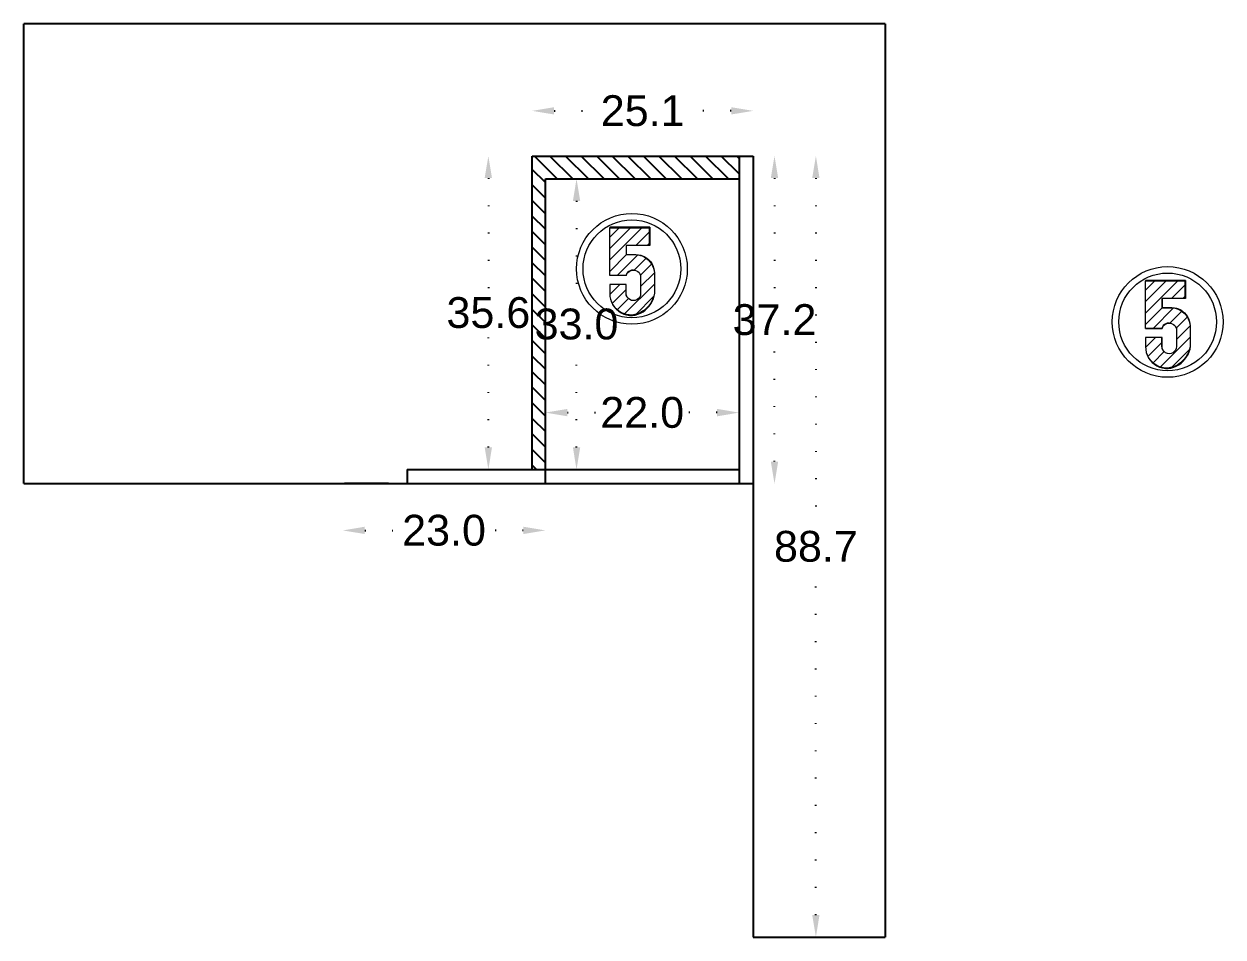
# Model space of a CAD drawing. Header units: inches. Extents: x -241 to 4575, y -126 to 1063.
# Drawn here: x 947.2 to 1083.3, y 174.9 to 278.6 of the extents above; entities that cross this region are included whole.
import ezdxf

# ---------------------------------------------------------------- set-up
doc = ezdxf.new("R2010")
doc.units = ezdxf.units.IN
doc.header["$MEASUREMENT"] = 0
doc.linetypes.add('ACAD_ISO07W100', pattern=[3, 0, -3])
doc.styles.get("Standard").update_dxf_attribs({"font": 'arial.ttf'})
doc.dimstyles.get("Standard").update_dxf_attribs({"dimtxt": 3.5, "dimasz": 2.5, "dimexe": 0.18, "dimexo": 0.0625, "dimgap": 0.09, "dimtad": 0, "dimtih": 1, "dimtoh": 1, "dimdec": 1, "dimzin": 0, "dimdsep": 46, "dimtxsty": 'Standard', "dimcen": 0.09, "dimse1": 1, "dimse2": 1, "dimadec": 0, "dimazin": 0, "dimtfac": 1, "dimtdec": 1, "dimtofl": 0, "dimtmove": 0, "dimatfit": 0, "dimfxl": 1, "dimtolj": 1, "dimtzin": 0, "dimarcsym": 0})

# ---------------------------------------------------------------- blocks, each defined once
blk = doc.blocks.new('*D6')
at = {"color": 0, "linetype": 'ACAD_ISO07W100', "lineweight": -2, "transparency": 16777216}
for p, q in [((999.9, 261.14), (999.9, 247.72)), ((999.9, 230.54), (999.9, 243.96))]:
    blk.add_line(p, q, dxfattribs=at)
at = {"color": 0, "transparency": 16777216}
for points in [[(999.48, 261.14), (1000.31, 261.14), (999.9, 263.64)], [(999.48, 230.54), (1000.31, 230.54), (999.9, 228.04)]]:
    blk.add_solid(points, dxfattribs=at)
at = {"layer": 'Defpoints', "color": 0, "transparency": 16777216}
for p in [(999.9, 263.64), (1004.87, 263.64), (1004.87, 228.04)]:
    blk.add_point(p, dxfattribs=at)
at = {"color": 0, "transparency": 16777216, "insert": (999.9, 245.84), "char_height": 3.5, "attachment_point": 5}
blk.add_mtext('\\A1;35.6', dxfattribs=at)
blk = doc.blocks.new('*D4')
at = {"color": 0, "linetype": 'ACAD_ISO07W100', "lineweight": -2, "transparency": 16777216}
for p, q in [((1007.37, 268.77), (1013.09, 268.77)), ((1027.47, 268.77), (1021.75, 268.77))]:
    blk.add_line(p, q, dxfattribs=at)
at = {"color": 0, "transparency": 16777216}
for points in [[(1007.37, 269.19), (1007.37, 268.36), (1004.87, 268.77)], [(1027.47, 269.19), (1027.47, 268.36), (1029.97, 268.77)]]:
    blk.add_solid(points, dxfattribs=at)
at = {"layer": 'Defpoints', "color": 0, "transparency": 16777216}
for p in [(1004.87, 268.77), (1004.87, 263.64), (1029.97, 263.64)]:
    blk.add_point(p, dxfattribs=at)
at = {"color": 0, "transparency": 16777216, "insert": (1017.42, 268.77), "char_height": 3.5, "attachment_point": 5}
blk.add_mtext('\\A1;25.1', dxfattribs=at)
blk = doc.blocks.new('*D5')
at = {"color": 0, "linetype": 'ACAD_ISO07W100', "lineweight": -2, "transparency": 16777216}
for p, q in [((1037.09, 261.14), (1037.09, 221.17)), ((1037.09, 177.44), (1037.09, 217.41))]:
    blk.add_line(p, q, dxfattribs=at)
at = {"color": 0, "transparency": 16777216}
for points in [[(1036.67, 261.14), (1037.5, 261.14), (1037.09, 263.64)], [(1036.67, 177.44), (1037.5, 177.44), (1037.09, 174.94)]]:
    blk.add_solid(points, dxfattribs=at)
at = {"layer": 'Defpoints', "color": 0, "transparency": 16777216}
for p in [(1029.97, 263.64), (1037.09, 263.64), (1029.97, 174.94)]:
    blk.add_point(p, dxfattribs=at)
at = {"color": 0, "transparency": 16777216, "insert": (1037.09, 219.29), "char_height": 3.5, "attachment_point": 5}
blk.add_mtext('\\A1;88.7', dxfattribs=at)
blk = doc.blocks.new('*D7')
at = {"color": 0, "linetype": 'ACAD_ISO07W100', "lineweight": -2, "transparency": 16777216}
for p, q in [((1008.87, 234.5), (1012.71, 234.5)), ((1025.87, 234.5), (1022.03, 234.5))]:
    blk.add_line(p, q, dxfattribs=at)
at = {"color": 0, "transparency": 16777216}
for points in [[(1008.87, 234.92), (1008.87, 234.08), (1006.37, 234.5)], [(1025.87, 234.92), (1025.87, 234.08), (1028.37, 234.5)]]:
    blk.add_solid(points, dxfattribs=at)
at = {"layer": 'Defpoints', "color": 0, "transparency": 16777216}
for p in [(1028.37, 234.5), (1006.37, 228.04), (1028.37, 226.44)]:
    blk.add_point(p, dxfattribs=at)
at = {"color": 0, "transparency": 16777216, "insert": (1017.37, 234.5), "char_height": 3.5, "attachment_point": 5}
blk.add_mtext('\\A1;22.0', dxfattribs=at)
blk = doc.blocks.new('*D8')
at = {"color": 0, "linetype": 'ACAD_ISO07W100', "lineweight": -2, "transparency": 16777216}
for p, q in [((985.87, 221.12), (990.21, 221.12)), ((1003.87, 221.12), (999.53, 221.12))]:
    blk.add_line(p, q, dxfattribs=at)
at = {"color": 0, "transparency": 16777216}
for points in [[(985.87, 221.54), (985.87, 220.71), (983.37, 221.12)], [(1003.87, 221.54), (1003.87, 220.71), (1006.37, 221.12)]]:
    blk.add_solid(points, dxfattribs=at)
at = {"layer": 'Defpoints', "color": 0, "transparency": 16777216}
for p in [(983.37, 228.04), (1006.37, 228.04), (1006.37, 221.12)]:
    blk.add_point(p, dxfattribs=at)
at = {"color": 0, "transparency": 16777216, "insert": (994.87, 221.12), "char_height": 3.5, "attachment_point": 5}
blk.add_mtext('\\A1;23.0', dxfattribs=at)
blk = doc.blocks.new('*D2')
at = {"color": 0, "linetype": 'ACAD_ISO07W100', "lineweight": -2, "transparency": 16777216}
for p, q in [((1009.91, 258.54), (1009.91, 246.42)), ((1009.91, 230.54), (1009.91, 242.66))]:
    blk.add_line(p, q, dxfattribs=at)
at = {"color": 0, "transparency": 16777216}
for points in [[(1009.5, 258.54), (1010.33, 258.54), (1009.91, 261.04)], [(1009.5, 230.54), (1010.33, 230.54), (1009.91, 228.04)]]:
    blk.add_solid(points, dxfattribs=at)
at = {"layer": 'Defpoints', "color": 0, "transparency": 16777216}
for p in [(1006.37, 261.04), (1009.91, 261.04), (1006.37, 228.04)]:
    blk.add_point(p, dxfattribs=at)
at = {"color": 0, "transparency": 16777216, "insert": (1009.91, 244.54), "char_height": 3.5, "attachment_point": 5}
blk.add_mtext('\\A1;33.0', dxfattribs=at)
blk = doc.blocks.new('*D3')
at = {"color": 0, "linetype": 'ACAD_ISO07W100', "lineweight": -2, "transparency": 16777216}
for p, q in [((1032.39, 261.14), (1032.39, 246.92)), ((1032.39, 228.94), (1032.39, 243.16))]:
    blk.add_line(p, q, dxfattribs=at)
at = {"color": 0, "transparency": 16777216}
for points in [[(1031.97, 261.14), (1032.81, 261.14), (1032.39, 263.64)], [(1031.97, 228.94), (1032.81, 228.94), (1032.39, 226.44)]]:
    blk.add_solid(points, dxfattribs=at)
at = {"layer": 'Defpoints', "color": 0, "transparency": 16777216}
for p in [(1029.97, 263.64), (1029.97, 226.44), (1032.39, 226.44)]:
    blk.add_point(p, dxfattribs=at)
at = {"color": 0, "transparency": 16777216, "insert": (1032.39, 245.04), "char_height": 3.5, "attachment_point": 5}
blk.add_mtext('\\A1;37.2', dxfattribs=at)

msp = doc.modelspace()

# ---------------------------------------------------------------- hatches: boundary and pattern name
h = msp.add_hatch()
h.set_pattern_fill('ANSI31', color=256, scale=10, angle=90)
h.set_pattern_definition([(135, (1215.4973, -162.3997), (-0.8838835, -0.8838835), [])])
h.paths.add_polyline_path([(1028.37, 261.04), (1028.37, 263.64), (1004.87, 263.64), (1004.87, 228.04), (1006.37, 228.04), (1006.37, 261.04)])
at = {"lineweight": 20}
h = msp.add_hatch(dxfattribs=at)
h.set_pattern_fill('ANSI31', color=256, scale=7.374921)
h.set_pattern_definition([(45, (473.8156, 687.1498), (-0.651857, 0.651857), [])])
h.paths.add_polyline_path([(1018.25, 251.64), (1018.06, 251.84), (1017.85, 252.02), (1017.62, 252.17), (1017.38, 252.29), (1017.16, 252.36), (1016.91, 252.42), (1016.62, 252.44), (1015.53, 252.44), (1015.53, 253.49), (1018.16, 253.49), (1018.16, 255.5), (1013.68, 255.5), (1013.68, 250.1), (1015.53, 250.1), (1015.61, 250.26), (1015.71, 250.4), (1015.84, 250.52), (1015.99, 250.61), (1016.16, 250.67), (1016.36, 250.69), (1016.55, 250.67), (1016.72, 250.61), (1016.88, 250.52), (1017.01, 250.4), (1017.11, 250.26), (1017.18, 250.09), (1017.18, 248.03), (1017.16, 247.82), (1017.08, 247.62), (1016.95, 247.46), (1016.78, 247.33), (1016.58, 247.25), (1016.37, 247.22), (1016.16, 247.25), (1015.97, 247.33), (1015.78, 247.47), (1015.64, 247.65), (1015.56, 247.85), (1015.53, 248.06), (1015.53, 249.06), (1013.68, 249.06), (1013.68, 248.03), (1013.7, 247.7), (1013.77, 247.37), (1013.87, 247.09), (1014.02, 246.79), (1014.21, 246.52), (1014.43, 246.27), (1014.68, 246.06), (1014.96, 245.88), (1015.26, 245.74), (1015.58, 245.64), (1015.9, 245.59), (1016.23, 245.57), (1016.54, 245.63), (1016.84, 245.73), (1017.13, 245.85), (1017.41, 246.01), (1017.66, 246.19), (1017.9, 246.4), (1018.11, 246.63), (1018.3, 246.89), (1018.46, 247.16), (1018.59, 247.45), (1018.68, 247.75), (1018.75, 248.06), (1018.75, 250.1), (1018.75, 250.38), (1018.71, 250.65), (1018.64, 250.91), (1018.54, 251.17), (1018.41, 251.41)])
h = msp.add_hatch(dxfattribs=at)
h.set_pattern_fill('ANSI31', color=256, scale=7.374921)
h.set_pattern_definition([(45, (534.6474, 681.1235), (-0.651857, 0.651857), [])])
h.paths.add_polyline_path([(1079.08, 245.61), (1078.9, 245.81), (1078.69, 245.99), (1078.46, 246.14), (1078.21, 246.26), (1077.99, 246.34), (1077.75, 246.39), (1077.45, 246.41), (1076.37, 246.41), (1076.37, 247.46), (1078.99, 247.46), (1078.99, 249.48), (1074.51, 249.48), (1074.51, 244.07), (1076.37, 244.07), (1076.44, 244.24), (1076.54, 244.38), (1076.67, 244.5), (1076.83, 244.58), (1076.99, 244.64), (1077.19, 244.66), (1077.38, 244.64), (1077.55, 244.58), (1077.71, 244.49), (1077.84, 244.38), (1077.94, 244.23), (1078.02, 244.07), (1078.02, 242), (1077.99, 241.79), (1077.91, 241.6), (1077.78, 241.43), (1077.61, 241.3), (1077.42, 241.22), (1077.21, 241.19), (1077, 241.22), (1076.8, 241.3), (1076.62, 241.44), (1076.47, 241.63), (1076.39, 241.82), (1076.37, 242.03), (1076.37, 243.04), (1074.51, 243.04), (1074.51, 242), (1074.54, 241.67), (1074.6, 241.34), (1074.7, 241.06), (1074.85, 240.77), (1075.04, 240.49), (1075.26, 240.25), (1075.51, 240.03), (1075.79, 239.85), (1076.09, 239.71), (1076.41, 239.61), (1076.73, 239.56), (1077.07, 239.55), (1077.37, 239.61), (1077.68, 239.7), (1077.97, 239.83), (1078.24, 239.98), (1078.5, 240.16), (1078.73, 240.37), (1078.94, 240.61), (1079.13, 240.86), (1079.29, 241.13), (1079.42, 241.42), (1079.51, 241.72), (1079.58, 242.03), (1079.58, 244.07), (1079.58, 244.35), (1079.54, 244.62), (1079.47, 244.89), (1079.37, 245.14), (1079.24, 245.39)])

# ---------------------------------------------------------------- linework, layer by layer
for p, q in [((1044.97, 278.64), (947.17, 278.64)), ((947.17, 226.44), (947.17, 278.64)), ((1044.97, 278.64), (1044.97, 174.94)), ((1004.87, 228.04), (1004.87, 263.64)), ((1004.87, 263.64), (1029.97, 263.64)), ((1028.37, 263.64), (1028.37, 226.44)), ((1029.97, 263.64), (1029.97, 174.94)), ((1006.37, 226.44), (1006.37, 261.04)), ((1006.37, 261.04), (1028.37, 261.04)), ((990.67, 228.04), (1028.37, 228.04)), ((990.67, 228.04), (990.67, 226.44)), ((947.17, 226.44), (1029.97, 226.44)), ((988.57, 226.44), (983.57, 226.44)), ((1029.97, 174.94), (1044.97, 174.94))]:
    msp.add_line(p, q)
for p, q in [((1018.16, 255.5), (1018.16, 253.49)), ((1015.56, 253.49), (1015.56, 252.45)), ((1016.37, 250.68), (1016.55, 250.67)), ((1016.55, 250.67), (1016.72, 250.61)), ((1016.72, 250.61), (1016.88, 250.52)), ((1016.88, 250.52), (1017.01, 250.4)), ((1013.68, 250.1), (1015.53, 250.1)), ((1017.01, 250.4), (1017.11, 250.26)), ((1017.11, 250.26), (1017.18, 250.09)), ((1017.18, 250.09), (1017.18, 248.03)), ((1078.99, 249.48), (1078.99, 247.46)), ((1017.16, 247.82), (1017.08, 247.62)), ((1017.18, 248.03), (1017.16, 247.82)), ((1015.97, 247.33), (1015.8, 247.46)), ((1016.16, 247.25), (1015.97, 247.33)), ((1016.37, 247.22), (1016.16, 247.25)), ((1016.58, 247.25), (1016.37, 247.22)), ((1016.78, 247.33), (1016.58, 247.25)), ((1016.95, 247.46), (1016.78, 247.33)), ((1017.08, 247.62), (1016.95, 247.46)), ((1076.39, 247.46), (1076.39, 246.43)), ((1074.51, 244.07), (1076.37, 244.07)), ((1077.21, 244.66), (1077.38, 244.64)), ((1077.38, 244.64), (1077.55, 244.58)), ((1077.55, 244.58), (1077.71, 244.49)), ((1077.71, 244.49), (1077.84, 244.38)), ((1077.84, 244.38), (1077.94, 244.23)), ((1077.94, 244.23), (1078.02, 244.07)), ((1078.02, 244.07), (1078.02, 242)), ((1076.8, 241.3), (1076.63, 241.43)), ((1077, 241.22), (1076.8, 241.3)), ((1077.21, 241.19), (1077, 241.22)), ((1077.42, 241.22), (1077.21, 241.19)), ((1077.61, 241.3), (1077.42, 241.22)), ((1077.78, 241.43), (1077.61, 241.3)), ((1077.91, 241.6), (1077.78, 241.43)), ((1077.99, 241.79), (1077.91, 241.6)), ((1078.02, 242), (1077.99, 241.79))]:
    msp.add_line(p, q, dxfattribs=at)
for points in [[(1018.22, 255.55), (1013.68, 255.55), (1013.68, 255.5)], [(1015.56, 250.09), (1013.68, 250.09), (1013.68, 250.1), (1013.68, 255.5), (1018.16, 255.5), (1018.22, 255.55), (1018.22, 253.49), (1018.16, 253.49), (1015.56, 253.49), (1015.53, 253.46), (1015.53, 252.44), (1015.56, 252.45), (1016.66, 252.45), (1016.96, 252.43), (1017.21, 252.38), (1017.42, 252.3), (1017.67, 252.18), (1017.91, 252.03), (1018.12, 251.85), (1018.31, 251.65), (1018.47, 251.42)], [(1015.53, 252.44), (1016.62, 252.44), (1016.91, 252.42), (1017.16, 252.36), (1017.38, 252.29), (1017.62, 252.17), (1017.85, 252.02), (1018.06, 251.84), (1018.25, 251.64), (1018.41, 251.41), (1018.54, 251.17), (1018.64, 250.91), (1018.71, 250.65), (1018.75, 250.38), (1018.75, 250.1), (1018.75, 248.06), (1018.68, 247.75), (1018.59, 247.45), (1018.46, 247.16), (1018.3, 246.89), (1018.11, 246.63), (1017.9, 246.4), (1017.66, 246.19), (1017.41, 246.01), (1017.13, 245.85), (1016.84, 245.73), (1016.54, 245.63), (1016.23, 245.57), (1015.9, 245.59), (1015.58, 245.64), (1015.26, 245.74), (1014.96, 245.88), (1014.68, 246.06), (1014.43, 246.27), (1014.21, 246.52), (1014.02, 246.79), (1013.87, 247.09)], [(1013.77, 247.37), (1013.87, 247.09), (1013.88, 247.05), (1014.03, 246.75), (1014.22, 246.48), (1014.45, 246.23), (1014.7, 246.01), (1014.98, 245.83), (1015.29, 245.69), (1015.6, 245.59), (1015.93, 245.54), (1016.27, 245.52), (1016.58, 245.58), (1016.89, 245.68), (1017.18, 245.8), (1017.46, 245.96), (1017.71, 246.15), (1017.95, 246.36), (1018.17, 246.59), (1018.35, 246.85), (1018.51, 247.13), (1018.64, 247.42), (1018.74, 247.72), (1018.81, 248.03), (1018.81, 250.09), (1018.81, 250.37), (1018.77, 250.65), (1018.7, 250.92), (1018.6, 251.18), (1018.47, 251.42)], [(1079.05, 249.52), (1074.51, 249.52), (1074.51, 249.48)], [(1076.39, 244.07), (1074.51, 244.07), (1074.51, 244.07), (1074.51, 249.48), (1078.99, 249.48), (1079.05, 249.52), (1079.05, 247.46), (1078.99, 247.46), (1076.39, 247.46), (1076.37, 247.43), (1076.37, 246.41), (1076.39, 246.43), (1077.49, 246.43), (1077.79, 246.41), (1078.04, 246.35), (1078.26, 246.28), (1078.51, 246.16), (1078.74, 246), (1078.95, 245.82), (1079.14, 245.62), (1079.3, 245.39)], [(1015.67, 247.62), (1015.59, 247.82), (1015.56, 248.03), (1015.56, 249.06), (1015.53, 249.06), (1013.68, 249.06), (1013.68, 248.03), (1013.7, 247.7), (1013.77, 247.37)], [(1015.67, 247.62), (1015.8, 247.46), (1015.77, 247.49), (1015.64, 247.65), (1015.56, 247.85), (1015.53, 248.06), (1015.53, 249.06)], [(1074.6, 241.34), (1074.7, 241.06), (1074.71, 241.03), (1074.86, 240.73), (1075.05, 240.45), (1075.28, 240.2), (1075.53, 239.99), (1075.81, 239.81), (1076.12, 239.66), (1076.44, 239.57), (1076.77, 239.51), (1077.1, 239.5), (1077.41, 239.56), (1077.72, 239.65), (1078.01, 239.78), (1078.29, 239.93), (1078.55, 240.12), (1078.78, 240.33), (1079, 240.57), (1079.19, 240.82), (1079.35, 241.1), (1079.48, 241.39), (1079.57, 241.69), (1079.64, 242), (1079.64, 244.07), (1079.64, 244.35), (1079.6, 244.62), (1079.53, 244.89), (1079.43, 245.15), (1079.3, 245.39)], [(1076.37, 246.41), (1077.45, 246.41), (1077.75, 246.39), (1077.99, 246.34), (1078.21, 246.26), (1078.46, 246.14), (1078.69, 245.99), (1078.9, 245.81), (1079.08, 245.61), (1079.24, 245.39), (1079.37, 245.14), (1079.47, 244.89), (1079.54, 244.62), (1079.58, 244.35), (1079.58, 244.07), (1079.58, 242.03), (1079.51, 241.72), (1079.42, 241.42), (1079.29, 241.13), (1079.13, 240.86), (1078.94, 240.61), (1078.73, 240.37), (1078.5, 240.16), (1078.24, 239.98), (1077.97, 239.83), (1077.68, 239.7), (1077.37, 239.61), (1077.07, 239.55), (1076.73, 239.56), (1076.41, 239.61), (1076.09, 239.71), (1075.79, 239.85), (1075.51, 240.03), (1075.26, 240.25), (1075.04, 240.49), (1074.85, 240.77), (1074.7, 241.06)], [(1076.5, 241.6), (1076.42, 241.79), (1076.39, 242), (1076.39, 243.04), (1076.37, 243.04), (1074.51, 243.04), (1074.51, 242), (1074.54, 241.67), (1074.6, 241.34)], [(1076.5, 241.6), (1076.63, 241.43), (1076.6, 241.46), (1076.47, 241.63), (1076.39, 241.82), (1076.37, 242.03), (1076.37, 243.04)]]:
    msp.add_lwpolyline(points, dxfattribs=at)
for points in [[(1015.56, 250.09), (1015.64, 250.26), (1015.74, 250.4), (1015.87, 250.52), (1016.03, 250.61), (1016.2, 250.67), (1016.37, 250.68), (1016.34, 250.68), (1016.16, 250.67), (1015.99, 250.61), (1015.84, 250.52), (1015.71, 250.4), (1015.61, 250.26), (1015.53, 250.1)], [(1076.39, 244.07), (1076.47, 244.23), (1076.57, 244.38), (1076.7, 244.49), (1076.86, 244.58), (1077.03, 244.64), (1077.21, 244.66), (1077.17, 244.66), (1076.99, 244.64), (1076.83, 244.58), (1076.67, 244.5), (1076.54, 244.38), (1076.44, 244.24), (1076.37, 244.07)]]:
    msp.add_lwpolyline(points, close=True, dxfattribs=at)
for centre, radius in [((1016.2, 250.83), 6.29), ((1016.2, 250.83), 5.55), ((1077.03, 244.8), 6.29), ((1077.03, 244.8), 5.55)]:
    msp.add_circle(centre, radius, dxfattribs=at)

# ---------------------------------------------------------------- dimensions: what is measured, and where the dimension line sits
dim = msp.add_linear_dim(base=(1004.87, 268.77), p1=(1029.97, 263.64), p2=(1004.87, 263.64), dimstyle='Standard')
dim.commit()
dim.dimension.update_dxf_attribs({"geometry": '*D4', "text_midpoint": (1017.42, 268.77), "dimtype": 160})
for base, p1, p2, angle, picture, middle in [((999.9, 263.64), (1004.87, 228.04), (1004.87, 263.64), 90, '*D6', (999.9, 245.84)), ((1032.39, 226.44), (1029.97, 263.64), (1029.97, 226.44), 90, '*D3', (1032.39, 245.04)), ((1009.91, 261.04), (1006.37, 228.04), (1006.37, 261.04), 90, '*D2', (1009.91, 244.54)), ((1028.37, 234.5), (1006.37, 228.04), (1028.37, 226.44), 180, '*D7', (1017.37, 234.5)), ((1006.37, 221.12), (983.37, 228.04), (1006.37, 228.04), 180, '*D8', (994.87, 221.12))]:
    dim = msp.add_linear_dim(base=base, p1=p1, p2=p2, angle=angle, dimstyle='Standard')
    dim.commit()
    dim.dimension.update_dxf_attribs({"geometry": picture, "text_midpoint": middle})
dim = msp.add_linear_dim(base=(1037.09, 263.64), p1=(1029.97, 174.94), p2=(1029.97, 263.64), angle=90, dimstyle='Standard')
dim.commit()
dim.dimension.update_dxf_attribs({"geometry": '*D5', "text_midpoint": (1037.09, 219.29), "dimtype": 160})

doc.saveas('drawing.dxf')
